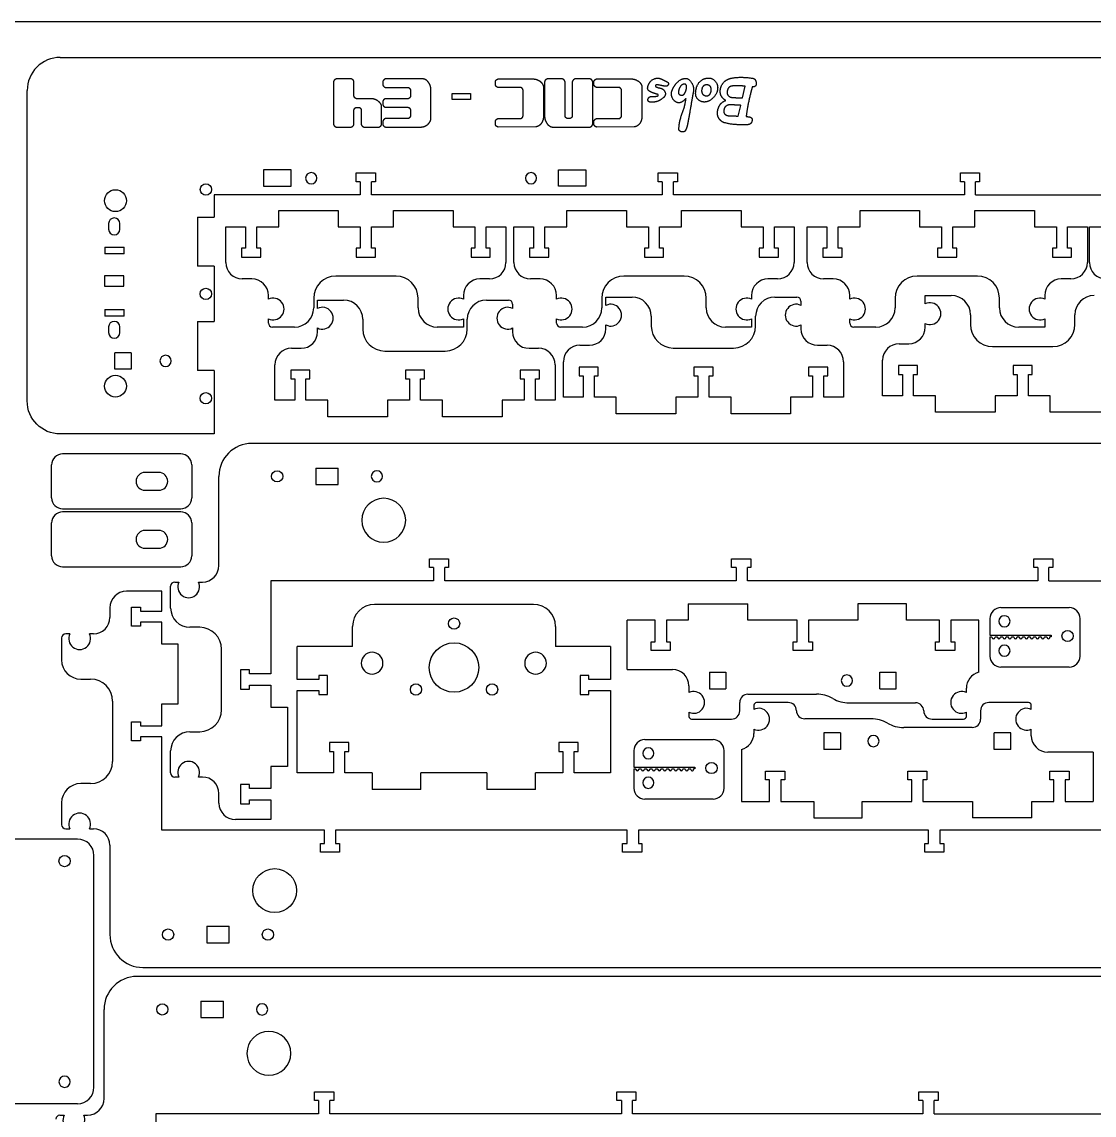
# Model space of a CAD drawing. Header units: millimetres. Extents: x -2 to 1014, y -223 to 1352.
# Drawn here: x 207.6 to 597.9, y 953.5 to 1351.6 of the extents above; entities that cross this region are included whole.
import ezdxf

# ---------------------------------------------------------------- set-up
doc = ezdxf.new("R2010")
doc.units = ezdxf.units.MM
doc.layers.get('0').update_dxf_attribs({"lineweight": 0})

msp = doc.modelspace()

# ---------------------------------------------------------------- linework, layer by layer
at = {"color": 7, "lineweight": -3}
for p, q in [((1013.76, 1351.61), (-2.24, 1351.61)), ((221.51, 1338.64), (994.01, 1338.64)), ((321.06, 1329.83), (321.06, 1314.28)), ((327.47, 1330.81), (322.04, 1330.81)), ((328.49, 1324.52), (328.49, 1329.77)), ((338.99, 1329.83), (338.99, 1328.73)), ((353.6, 1330.81), (339.97, 1330.81)), ((379.97, 1328.73), (379.97, 1329.83)), ((380.95, 1330.81), (393.83, 1330.81)), ((397.9, 1329.83), (397.9, 1316.95)), ((404.31, 1330.81), (398.87, 1330.81)), ((405.32, 1317.29), (405.32, 1329.77)), ((407.97, 1329.83), (407.97, 1317.29)), ((414.42, 1330.81), (408.99, 1330.81)), ((415.4, 1314.34), (415.4, 1329.77)), ((415.82, 1328.73), (415.82, 1329.83)), ((416.8, 1330.81), (429.68, 1330.81)), ((209.51, 1213.56), (209.51, 1326.64)), ((340.03, 1327.71), (348.17, 1327.71)), ((349.04, 1326.76), (349.04, 1324.52)), ((356.49, 1316.26), (356.49, 1327.04)), ((389.15, 1327.71), (381.01, 1327.71)), ((390.02, 1317.29), (390.02, 1326.82)), ((397.47, 1327.86), (397.47, 1317.11)), ((425, 1327.71), (416.86, 1327.71)), ((425.88, 1317.29), (425.88, 1326.82)), ((433.32, 1327.86), (433.32, 1317.11)), ((469.91, 1323.94), (470.92, 1328.17)), ((473.56, 1327.9), (473.5, 1327.91)), ((334.92, 1323.62), (329.39, 1323.62)), ((338.99, 1322.61), (338.99, 1321.51)), ((348.17, 1323.62), (339.97, 1323.62)), ((364.25, 1323.39), (364.25, 1325.55)), ((364.25, 1325.55), (370.85, 1325.55)), ((370.85, 1323.39), (364.25, 1323.39)), ((370.85, 1325.55), (370.85, 1323.39)), ((328.49, 1314.34), (328.49, 1319.59)), ((329.39, 1320.47), (330.24, 1320.47)), ((331.14, 1319.59), (331.14, 1314.28)), ((338.56, 1314.34), (338.56, 1320.69)), ((340.03, 1320.49), (348.17, 1320.49)), ((349.04, 1319.53), (349.04, 1317.29)), ((468.34, 1317.31), (469.27, 1321.21)), ((338.99, 1315.38), (338.99, 1314.28)), ((348.17, 1316.4), (339.97, 1316.4)), ((379.97, 1314.28), (379.97, 1315.38)), ((380.95, 1316.4), (389.15, 1316.4)), ((407.07, 1316.42), (406.22, 1316.42)), ((415.82, 1314.28), (415.82, 1315.38)), ((416.8, 1316.4), (425, 1316.4)), ((322.1, 1313.31), (327.41, 1313.31)), ((332.21, 1313.31), (337.52, 1313.31)), ((340.03, 1313.31), (352.73, 1313.31)), ((394.65, 1313.33), (381.01, 1313.31)), ((400.85, 1313.31), (414.36, 1313.31)), ((430.51, 1313.33), (416.86, 1313.31)), ((295.56, 1297.76), (295.56, 1291.76)), ((305.65, 1297.76), (295.56, 1297.76)), ((305.64, 1291.76), (305.64, 1297.76)), ((305.65, 1291.76), (305.65, 1297.76)), ((329.26, 1296.57), (336.26, 1296.57)), ((329.26, 1293.37), (329.26, 1296.57)), ((336.26, 1296.57), (336.26, 1293.37)), ((402.93, 1297.76), (412.93, 1297.76)), ((402.93, 1291.76), (402.93, 1297.76)), ((412.93, 1297.76), (412.93, 1291.76)), ((439.26, 1293.37), (439.26, 1296.57)), ((439.26, 1296.57), (446.26, 1296.57)), ((446.26, 1296.57), (446.26, 1293.37)), ((549.26, 1293.37), (549.26, 1296.57)), ((549.26, 1296.57), (556.26, 1296.57)), ((556.26, 1296.57), (556.26, 1293.37)), ((295.56, 1291.76), (305.65, 1291.76)), ((330.71, 1293.37), (329.26, 1293.37)), ((330.71, 1293.37), (330.71, 1288.56)), ((336.26, 1293.37), (334.81, 1293.37)), ((334.81, 1288.56), (334.81, 1293.37)), ((412.93, 1291.76), (402.93, 1291.76)), ((440.71, 1293.37), (439.26, 1293.37)), ((440.71, 1293.37), (440.71, 1288.56)), ((446.26, 1293.37), (444.81, 1293.37)), ((444.81, 1288.56), (444.81, 1293.37)), ((550.71, 1293.37), (549.26, 1293.37)), ((550.71, 1293.37), (550.71, 1288.56)), ((556.26, 1293.37), (554.81, 1293.37)), ((554.81, 1288.64), (554.81, 1293.37)), ((277.56, 1288.56), (277.56, 1280.51)), ((330.71, 1288.56), (277.56, 1288.56)), ((440.71, 1288.56), (334.81, 1288.56)), ((550.71, 1288.56), (444.81, 1288.56)), ((554.81, 1288.64), (660.71, 1288.64)), ((301.1, 1282.94), (322.77, 1282.94)), ((301.1, 1276.94), (301.1, 1282.94)), ((322.77, 1282.94), (322.77, 1276.94)), ((342.87, 1282.94), (364.54, 1282.94)), ((342.87, 1276.94), (342.87, 1282.94)), ((364.54, 1282.94), (364.54, 1276.94)), ((405.99, 1282.94), (427.66, 1282.94)), ((405.99, 1276.94), (405.99, 1282.94)), ((427.66, 1282.94), (427.66, 1276.94)), ((447.76, 1282.94), (469.43, 1282.94)), ((447.76, 1276.94), (447.76, 1282.94)), ((469.43, 1282.94), (469.43, 1276.94)), ((512.75, 1282.94), (534.42, 1282.94)), ((512.75, 1276.94), (512.75, 1282.94)), ((534.42, 1282.94), (534.42, 1276.94)), ((554.52, 1282.94), (576.19, 1282.94)), ((554.52, 1276.94), (554.52, 1282.94)), ((576.19, 1282.94), (576.19, 1276.94)), ((239.15, 1278.15), (239.15, 1276.1)), ((243.25, 1276.1), (243.25, 1278.15)), ((271.55, 1280.51), (271.55, 1262.61)), ((271.55, 1280.51), (277.56, 1280.51)), ((281.82, 1276.94), (289, 1276.94)), ((281.82, 1264.01), (281.82, 1276.94)), ((289, 1276.94), (289, 1269.14)), ((293.1, 1276.94), (301.1, 1276.94)), ((293.1, 1269.14), (293.1, 1276.94)), ((322.77, 1276.94), (330.77, 1276.94)), ((330.77, 1276.94), (330.77, 1269.14)), ((334.87, 1276.94), (342.87, 1276.94)), ((334.87, 1269.14), (334.87, 1276.94)), ((364.54, 1276.94), (372.54, 1276.94)), ((372.54, 1276.94), (372.54, 1269.14)), ((376.64, 1276.94), (383.82, 1276.94)), ((376.64, 1269.14), (376.64, 1276.94)), ((383.82, 1276.94), (383.82, 1264.01)), ((386.71, 1276.94), (393.89, 1276.94)), ((386.71, 1264.01), (386.71, 1276.94)), ((393.89, 1276.94), (393.89, 1269.14)), ((397.99, 1276.94), (405.99, 1276.94)), ((397.99, 1269.14), (397.99, 1276.94)), ((427.66, 1276.94), (435.66, 1276.94)), ((435.66, 1276.94), (435.66, 1269.14)), ((439.76, 1276.94), (447.76, 1276.94)), ((439.76, 1269.14), (439.76, 1276.94)), ((469.43, 1276.94), (477.43, 1276.94)), ((477.43, 1276.94), (477.43, 1269.14)), ((481.53, 1276.94), (488.71, 1276.94)), ((481.53, 1269.14), (481.53, 1276.94)), ((488.71, 1276.94), (488.71, 1264.01)), ((493.47, 1276.94), (500.65, 1276.94)), ((493.47, 1264.01), (493.47, 1276.94)), ((500.65, 1276.94), (500.65, 1269.14)), ((504.75, 1276.94), (512.75, 1276.94)), ((504.75, 1269.14), (504.75, 1276.94)), ((534.42, 1276.94), (542.42, 1276.94)), ((542.42, 1276.94), (542.42, 1269.14)), ((546.52, 1276.94), (554.52, 1276.94)), ((546.52, 1269.14), (546.52, 1276.94)), ((576.19, 1276.94), (584.19, 1276.94)), ((584.19, 1276.94), (584.19, 1269.14)), ((588.29, 1276.94), (595.47, 1276.94)), ((588.29, 1269.14), (588.29, 1276.94)), ((595.47, 1276.94), (595.47, 1264.01)), ((596.24, 1276.94), (603.42, 1276.94)), ((596.24, 1264.01), (596.24, 1276.94)), ((237.78, 1269.61), (244.78, 1269.61)), ((237.78, 1269.61), (237.78, 1267.11)), ((244.78, 1267.11), (237.78, 1267.11)), ((244.78, 1267.11), (244.78, 1269.61)), ((287.55, 1269.14), (287.55, 1265.94)), ((289, 1269.14), (287.55, 1269.14)), ((294.55, 1269.14), (293.1, 1269.14)), ((294.55, 1265.94), (294.55, 1269.14)), ((329.32, 1269.14), (329.32, 1265.94)), ((330.77, 1269.14), (329.32, 1269.14)), ((336.32, 1269.14), (334.87, 1269.14)), ((336.32, 1265.94), (336.32, 1269.14)), ((371.09, 1269.14), (371.09, 1265.94)), ((372.54, 1269.14), (371.09, 1269.14)), ((378.09, 1269.14), (376.64, 1269.14)), ((378.09, 1265.94), (378.09, 1269.14)), ((392.44, 1269.14), (392.44, 1265.94)), ((393.89, 1269.14), (392.44, 1269.14)), ((399.44, 1269.14), (397.99, 1269.14)), ((399.44, 1265.94), (399.44, 1269.14)), ((434.21, 1269.14), (434.21, 1265.94)), ((435.66, 1269.14), (434.21, 1269.14)), ((441.21, 1269.14), (439.76, 1269.14)), ((441.21, 1265.94), (441.21, 1269.14)), ((475.98, 1269.14), (475.98, 1265.94)), ((477.43, 1269.14), (475.98, 1269.14)), ((482.98, 1269.14), (481.53, 1269.14)), ((482.98, 1265.94), (482.98, 1269.14)), ((499.2, 1269.14), (499.2, 1265.94)), ((500.65, 1269.14), (499.2, 1269.14)), ((506.2, 1269.14), (504.75, 1269.14)), ((506.2, 1265.94), (506.2, 1269.14)), ((540.97, 1269.14), (540.97, 1265.94)), ((542.42, 1269.14), (540.97, 1269.14)), ((547.97, 1269.14), (546.52, 1269.14)), ((547.97, 1265.94), (547.97, 1269.14)), ((582.74, 1269.14), (582.74, 1265.94)), ((584.19, 1269.14), (582.74, 1269.14)), ((589.74, 1269.14), (588.29, 1269.14)), ((589.74, 1265.94), (589.74, 1269.14)), ((277.55, 1262.61), (271.55, 1262.61)), ((277.55, 1262.61), (277.55, 1242.51)), ((287.55, 1265.94), (294.55, 1265.94)), ((329.32, 1265.94), (336.32, 1265.94)), ((371.09, 1265.94), (378.09, 1265.94)), ((392.44, 1265.94), (399.44, 1265.94)), ((434.21, 1265.94), (441.21, 1265.94)), ((475.98, 1265.94), (482.98, 1265.94)), ((499.2, 1265.94), (506.2, 1265.94)), ((540.97, 1265.94), (547.97, 1265.94)), ((582.74, 1265.94), (589.74, 1265.94)), ((237.67, 1259.12), (237.67, 1255.42)), ((244.67, 1259.12), (237.67, 1259.12)), ((244.67, 1255.42), (244.67, 1259.12)), ((343.82, 1259.01), (321.82, 1259.01)), ((448.71, 1259.01), (426.71, 1259.01)), ((555.47, 1259.01), (533.47, 1259.01)), ((237.67, 1255.42), (244.67, 1255.42)), ((291.32, 1258.01), (287.82, 1258.01)), ((377.82, 1258.01), (374.32, 1258.01)), ((396.21, 1258.01), (392.71, 1258.01)), ((482.71, 1258.01), (479.21, 1258.01)), ((502.97, 1258.01), (499.47, 1258.01)), ((589.47, 1258.01), (585.97, 1258.01)), ((297.32, 1250.62), (297.32, 1252.01)), ((313.82, 1251.01), (313.82, 1247.44)), ((315.21, 1250.3), (324.71, 1250.3)), ((315.21, 1247.27), (315.21, 1250.3)), ((351.82, 1247.44), (351.82, 1251.01)), ((368.32, 1252.01), (368.32, 1250.62)), ((376.71, 1250.3), (384.71, 1250.3)), ((402.21, 1250.62), (402.21, 1252.01)), ((418.71, 1251.01), (418.71, 1247.44)), ((420.21, 1251.4), (429.71, 1251.4)), ((420.21, 1248.37), (420.21, 1251.4)), ((456.71, 1247.44), (456.71, 1251.01)), ((473.21, 1252.01), (473.21, 1250.62)), ((481.71, 1251.4), (489.71, 1251.4)), ((508.97, 1250.62), (508.97, 1252.01)), ((525.47, 1251.01), (525.47, 1247.44)), ((536.44, 1251.95), (545.94, 1251.95)), ((536.44, 1248.92), (536.44, 1251.95)), ((563.47, 1247.44), (563.47, 1251.01)), ((579.97, 1252.01), (579.97, 1250.62)), ((237.78, 1246.91), (244.78, 1246.91)), ((237.78, 1246.91), (237.78, 1244.41)), ((244.78, 1244.41), (244.78, 1246.91)), ((386.21, 1248.8), (386.21, 1247.27)), ((491.21, 1249.9), (491.21, 1248.37)), ((244.78, 1244.41), (237.78, 1244.41)), ((271.55, 1242.51), (271.55, 1224.61)), ((271.55, 1242.51), (277.55, 1242.51)), ((297.32, 1241.94), (297.32, 1243.47)), ((331.71, 1243.3), (331.71, 1239.73)), ((368.32, 1243.47), (368.32, 1240.44)), ((369.71, 1239.73), (369.71, 1243.3)), ((402.21, 1241.94), (402.21, 1243.47)), ((436.71, 1244.4), (436.71, 1240.83)), ((473.21, 1243.47), (473.21, 1240.44)), ((474.71, 1240.83), (474.71, 1244.4)), ((508.97, 1241.94), (508.97, 1243.47)), ((552.94, 1244.95), (552.94, 1241.38)), ((579.97, 1243.47), (579.97, 1240.44)), ((590.94, 1241.38), (590.94, 1244.95)), ((239.15, 1240.5), (239.15, 1238.45)), ((243.25, 1238.45), (243.25, 1240.5)), ((306.82, 1240.44), (298.82, 1240.44)), ((315.21, 1238.73), (315.21, 1240.13)), ((368.32, 1240.44), (358.82, 1240.44)), ((386.21, 1240.13), (386.21, 1238.73)), ((411.71, 1240.44), (403.71, 1240.44)), ((420.21, 1239.83), (420.21, 1241.23)), ((473.21, 1240.44), (463.71, 1240.44)), ((491.21, 1241.23), (491.21, 1239.83)), ((518.47, 1240.44), (510.47, 1240.44)), ((536.44, 1240.38), (536.44, 1241.78)), ((579.97, 1240.44), (570.47, 1240.44)), ((526.94, 1234.38), (530.44, 1234.38)), ((241.37, 1225.08), (241.37, 1231.08)), ((247.37, 1231.08), (241.37, 1231.08)), ((247.37, 1231.08), (247.37, 1225.08)), ((305.71, 1232.73), (309.21, 1232.73)), ((339.71, 1231.73), (361.71, 1231.73)), ((392.21, 1232.73), (395.71, 1232.73)), ((410.71, 1233.83), (414.21, 1233.83)), ((444.71, 1232.83), (466.71, 1232.83)), ((497.21, 1233.83), (500.71, 1233.83)), ((560.94, 1233.38), (582.94, 1233.38)), ((299.71, 1213.8), (299.71, 1226.73)), ((401.71, 1226.73), (401.71, 1213.8)), ((404.71, 1214.9), (404.71, 1227.83)), ((506.71, 1227.83), (506.71, 1214.9)), ((520.94, 1215.45), (520.94, 1228.38)), ((526.67, 1226.45), (526.67, 1223.25)), ((533.67, 1226.45), (526.67, 1226.45)), ((533.67, 1223.25), (533.67, 1226.45)), ((568.44, 1226.45), (568.44, 1223.25)), ((575.44, 1226.45), (568.44, 1226.45)), ((575.44, 1223.25), (575.44, 1226.45)), ((247.37, 1225.08), (241.37, 1225.08)), ((277.55, 1224.61), (271.55, 1224.61)), ((277.55, 1224.61), (277.55, 1201.56)), ((305.44, 1224.8), (305.44, 1221.6)), ((312.44, 1224.8), (305.44, 1224.8)), ((312.44, 1221.6), (312.44, 1224.8)), ((347.21, 1224.8), (347.21, 1221.6)), ((354.21, 1224.8), (347.21, 1224.8)), ((354.21, 1221.6), (354.21, 1224.8)), ((388.98, 1224.8), (388.98, 1221.6)), ((395.98, 1224.8), (388.98, 1224.8)), ((395.98, 1221.6), (395.98, 1224.8)), ((410.44, 1225.9), (410.44, 1222.7)), ((417.44, 1225.9), (410.44, 1225.9)), ((410.44, 1222.7), (411.89, 1222.7)), ((411.89, 1222.7), (411.89, 1214.9)), ((415.99, 1222.7), (417.44, 1222.7)), ((415.99, 1214.9), (415.99, 1222.7)), ((417.44, 1222.7), (417.44, 1225.9)), ((452.21, 1225.9), (452.21, 1222.7)), ((459.21, 1225.9), (452.21, 1225.9)), ((452.21, 1222.7), (453.66, 1222.7)), ((453.66, 1222.7), (453.66, 1214.9)), ((457.76, 1222.7), (459.21, 1222.7)), ((457.76, 1214.9), (457.76, 1222.7)), ((459.21, 1222.7), (459.21, 1225.9)), ((493.98, 1225.9), (493.98, 1222.7)), ((500.98, 1225.9), (493.98, 1225.9)), ((493.98, 1222.7), (495.43, 1222.7)), ((495.43, 1222.7), (495.43, 1214.9)), ((499.53, 1222.7), (500.98, 1222.7)), ((499.53, 1214.9), (499.53, 1222.7)), ((500.98, 1222.7), (500.98, 1225.9)), ((526.67, 1223.25), (528.12, 1223.25)), ((528.12, 1223.25), (528.12, 1215.45)), ((532.22, 1223.25), (533.67, 1223.25)), ((532.22, 1215.45), (532.22, 1223.25)), ((568.44, 1223.25), (569.89, 1223.25)), ((569.89, 1223.25), (569.89, 1215.45)), ((573.99, 1223.25), (575.44, 1223.25)), ((573.99, 1215.45), (573.99, 1223.25)), ((305.44, 1221.6), (306.89, 1221.6)), ((306.89, 1221.6), (306.89, 1213.8)), ((310.99, 1221.6), (312.44, 1221.6)), ((310.99, 1213.8), (310.99, 1221.6)), ((347.21, 1221.6), (348.66, 1221.6)), ((348.66, 1221.6), (348.66, 1213.8)), ((352.76, 1221.6), (354.21, 1221.6)), ((352.76, 1213.8), (352.76, 1221.6)), ((388.98, 1221.6), (390.43, 1221.6)), ((390.43, 1221.6), (390.43, 1213.8)), ((394.53, 1221.6), (395.98, 1221.6)), ((394.53, 1213.8), (394.53, 1221.6)), ((411.89, 1214.9), (404.71, 1214.9)), ((423.99, 1214.9), (415.99, 1214.9)), ((423.99, 1208.9), (423.99, 1214.9)), ((445.66, 1214.9), (445.66, 1208.9)), ((453.66, 1214.9), (445.66, 1214.9)), ((465.76, 1214.9), (457.76, 1214.9)), ((465.76, 1208.9), (465.76, 1214.9)), ((487.43, 1214.9), (487.43, 1208.9)), ((495.43, 1214.9), (487.43, 1214.9)), ((506.71, 1214.9), (499.53, 1214.9)), ((528.12, 1215.45), (520.94, 1215.45)), ((540.22, 1215.45), (532.22, 1215.45)), ((540.22, 1209.45), (540.22, 1215.45)), ((561.89, 1215.45), (561.89, 1209.45)), ((569.89, 1215.45), (561.89, 1215.45)), ((581.99, 1215.45), (573.99, 1215.45)), ((581.99, 1209.45), (581.99, 1215.45)), ((306.89, 1213.8), (299.71, 1213.8)), ((318.99, 1213.8), (310.99, 1213.8)), ((318.99, 1207.8), (318.99, 1213.8)), ((340.66, 1213.8), (340.66, 1207.8)), ((348.66, 1213.8), (340.66, 1213.8)), ((360.76, 1213.8), (352.76, 1213.8)), ((360.76, 1207.8), (360.76, 1213.8)), ((382.43, 1213.8), (382.43, 1207.8)), ((390.43, 1213.8), (382.43, 1213.8)), ((401.71, 1213.8), (394.53, 1213.8)), ((340.66, 1207.8), (318.99, 1207.8)), ((382.43, 1207.8), (360.76, 1207.8)), ((445.66, 1208.9), (423.99, 1208.9)), ((487.43, 1208.9), (465.76, 1208.9)), ((561.89, 1209.45), (540.22, 1209.45)), ((603.66, 1209.45), (581.99, 1209.45)), ((277.55, 1201.56), (221.51, 1201.56)), ((977.58, 1198.11), (291.31, 1198.11)), ((265.41, 1194.27), (222.41, 1194.27)), ((218.41, 1178.27), (218.41, 1190.27)), ((257.41, 1187.52), (252.41, 1187.52)), ((269.41, 1190.27), (269.41, 1178.27)), ((314.57, 1189.11), (314.57, 1183.11)), ((314.57, 1189.11), (322.78, 1189.11)), ((322.78, 1183.11), (322.78, 1189.11)), ((279.31, 1153.61), (279.31, 1186.11)), ((314.57, 1183.11), (322.78, 1183.11)), ((252.41, 1181.02), (257.41, 1181.02)), ((222.41, 1174.27), (265.41, 1174.27)), ((265.41, 1173.15), (222.41, 1173.15)), ((218.41, 1157.15), (218.41, 1169.15)), ((269.41, 1169.15), (269.41, 1157.15)), ((257.41, 1166.4), (252.41, 1166.4)), ((252.41, 1159.9), (257.41, 1159.9)), ((355.95, 1152.91), (355.95, 1156.11)), ((355.95, 1156.11), (362.95, 1156.11)), ((362.95, 1156.11), (362.95, 1152.91)), ((465.95, 1152.91), (465.95, 1156.11)), ((465.95, 1156.11), (472.95, 1156.11)), ((472.95, 1156.11), (472.95, 1152.91)), ((575.95, 1152.91), (575.95, 1156.11)), ((575.95, 1156.11), (582.95, 1156.11)), ((582.95, 1156.11), (582.95, 1152.91)), ((222.41, 1153.15), (265.41, 1153.15)), ((357.4, 1152.91), (355.95, 1152.91)), ((357.4, 1152.91), (357.4, 1148.11)), ((362.95, 1152.91), (361.5, 1152.91)), ((361.5, 1148.11), (361.5, 1152.91)), ((467.65, 1152.91), (465.95, 1152.91)), ((467.65, 1152.91), (467.65, 1148.11)), ((472.95, 1152.91), (471.75, 1152.91)), ((471.75, 1148.11), (471.75, 1152.91)), ((577.4, 1152.91), (575.95, 1152.91)), ((577.4, 1152.91), (577.4, 1148.11)), ((582.95, 1152.91), (581.5, 1152.91)), ((581.5, 1148.11), (581.5, 1152.91)), ((263.24, 1147.61), (264.74, 1147.61)), ((271.89, 1147.61), (273.31, 1147.61)), ((357.4, 1148.11), (298.21, 1148.11)), ((298.21, 1148.11), (298.21, 1114.16)), ((467.65, 1148.11), (361.5, 1148.11)), ((577.4, 1148.11), (471.75, 1148.11)), ((581.5, 1148.11), (687.4, 1148.11)), ((258.52, 1144.25), (245.61, 1144.25)), ((258.52, 1137.07), (258.52, 1144.25)), ((261.74, 1138.14), (261.74, 1146.11)), ((393.84, 1139.48), (335.97, 1139.48)), ((450.2, 1139.7), (471.87, 1139.7)), ((450.2, 1139.7), (450.2, 1133.7)), ((471.87, 1133.7), (471.87, 1139.7)), ((529.64, 1139.7), (511.97, 1139.7)), ((511.97, 1139.7), (511.97, 1133.7)), ((529.64, 1133.7), (529.64, 1139.7)), ((239.61, 1138.25), (239.61, 1134.75)), ((247.52, 1131.52), (247.52, 1138.52)), ((247.52, 1138.52), (250.72, 1138.52)), ((250.72, 1138.52), (250.72, 1137.07)), ((250.72, 1137.07), (258.52, 1137.07)), ((564.03, 1138.32), (588.85, 1138.32)), ((250.72, 1131.52), (247.52, 1131.52)), ((258.52, 1132.97), (250.72, 1132.97)), ((250.72, 1132.97), (250.72, 1131.52)), ((258.52, 1124.97), (258.52, 1132.97)), ((272.31, 1131.14), (268.74, 1131.14)), ((327.97, 1124.1), (327.97, 1131.48)), ((401.84, 1131.48), (401.84, 1124.1)), ((438.1, 1133.7), (427.92, 1133.7)), ((427.92, 1115.77), (427.92, 1133.7)), ((438.1, 1125.9), (438.1, 1133.7)), ((450.2, 1133.7), (442.2, 1133.7)), ((442.2, 1133.7), (442.2, 1125.9)), ((489.87, 1133.7), (471.87, 1133.7)), ((489.87, 1125.9), (489.87, 1133.7)), ((511.97, 1133.7), (493.97, 1133.7)), ((493.97, 1133.7), (493.97, 1125.9)), ((541.64, 1133.7), (529.64, 1133.7)), ((541.64, 1125.9), (541.64, 1133.7)), ((555.92, 1133.7), (545.74, 1133.7)), ((545.74, 1133.7), (545.74, 1125.9)), ((555.92, 1114.77), (555.92, 1133.7)), ((560.03, 1134.32), (560.03, 1128.32)), ((592.85, 1120.62), (592.85, 1134.32)), ((222.04, 1127.25), (222.04, 1119.25)), ((225.04, 1128.75), (223.54, 1128.75)), ((233.61, 1128.75), (232.19, 1128.75)), ((560.03, 1128.32), (582.26, 1128.32)), ((560.03, 1127.62), (560.03, 1120.62)), ((560.03, 1127.62), (560.59, 1127.62)), ((561.99, 1127.62), (562.59, 1127.62)), ((563.99, 1127.62), (564.59, 1127.62)), ((565.99, 1127.62), (566.59, 1127.62)), ((567.99, 1127.62), (568.59, 1127.62)), ((569.99, 1127.62), (570.59, 1127.62)), ((571.99, 1127.62), (572.59, 1127.62)), ((573.99, 1127.62), (574.59, 1127.62)), ((575.99, 1127.62), (576.59, 1127.62)), ((577.99, 1127.62), (578.59, 1127.62)), ((579.99, 1127.62), (580.59, 1127.62)), ((582.26, 1127.62), (581.76, 1127.62)), ((582.26, 1128.32), (582.26, 1127.62)), ((264.52, 1124.97), (258.52, 1124.97)), ((264.52, 1103.3), (264.52, 1124.97)), ((280.31, 1101.11), (280.31, 1123.14)), ((327.97, 1124.1), (307.84, 1124.1)), ((307.84, 1112.18), (307.84, 1124.1)), ((421.84, 1124.1), (401.84, 1124.1)), ((421.84, 1124.1), (421.84, 1112.18)), ((436.65, 1122.7), (436.65, 1125.9)), ((436.65, 1125.9), (438.1, 1125.9)), ((443.65, 1122.7), (436.65, 1122.7)), ((442.2, 1125.9), (443.65, 1125.9)), ((443.65, 1125.9), (443.65, 1122.7)), ((488.42, 1122.7), (488.42, 1125.9)), ((488.42, 1125.9), (489.87, 1125.9)), ((495.42, 1122.7), (488.42, 1122.7)), ((493.97, 1125.9), (495.42, 1125.9)), ((495.42, 1125.9), (495.42, 1122.7)), ((540.19, 1122.7), (540.19, 1125.9)), ((540.19, 1125.9), (541.64, 1125.9)), ((547.19, 1122.7), (540.19, 1122.7)), ((545.74, 1125.9), (547.19, 1125.9)), ((547.19, 1125.9), (547.19, 1122.7)), ((290.42, 1115.61), (287.22, 1115.61)), ((287.22, 1115.61), (287.22, 1108.61)), ((290.42, 1114.16), (290.42, 1115.61)), ((427.92, 1115.77), (444.42, 1115.77)), ((457.92, 1114.77), (463.92, 1114.77)), ((457.92, 1114.77), (457.92, 1108.77)), ((463.92, 1114.77), (463.92, 1108.77)), ((519.92, 1114.77), (525.92, 1114.77)), ((519.92, 1108.77), (519.92, 1114.77)), ((525.92, 1108.77), (525.92, 1114.77)), ((588.85, 1116.62), (564.03, 1116.62)), ((229.04, 1112.25), (232.61, 1112.25)), ((298.21, 1114.16), (290.42, 1114.16)), ((315.64, 1112.18), (307.84, 1112.18)), ((318.84, 1113.63), (315.64, 1113.63)), ((315.64, 1113.63), (315.64, 1112.18)), ((318.84, 1106.63), (318.84, 1113.63)), ((410.84, 1113.63), (410.84, 1106.63)), ((414.04, 1113.63), (410.84, 1113.63)), ((414.04, 1112.18), (414.04, 1113.63)), ((421.84, 1112.18), (414.04, 1112.18)), ((287.22, 1108.61), (290.42, 1108.61)), ((290.42, 1108.61), (290.42, 1110.06)), ((290.42, 1110.06), (298.22, 1110.06)), ((298.22, 1110.06), (298.22, 1102.06)), ((307.84, 1078.13), (307.84, 1108.08)), ((307.84, 1108.08), (315.64, 1108.08)), ((315.64, 1108.08), (315.64, 1106.63)), ((414.04, 1106.63), (414.04, 1108.08)), ((414.04, 1108.08), (421.84, 1108.08)), ((421.84, 1108.08), (421.84, 1078.13)), ((450.42, 1109.77), (450.42, 1107.34)), ((457.92, 1108.77), (463.92, 1108.77)), ((471.92, 1106.77), (496.88, 1106.77)), ((519.92, 1108.77), (525.92, 1108.77)), ((551.42, 1107.34), (551.42, 1108.96)), ((240.61, 1104.25), (240.61, 1082.22)), ((258.52, 1095.3), (258.52, 1103.3)), ((258.52, 1103.3), (264.52, 1103.3)), ((315.64, 1106.63), (318.84, 1106.63)), ((410.84, 1106.63), (414.04, 1106.63)), ((468.92, 1100.7), (468.92, 1103.77)), ((486.58, 1103.74), (475.08, 1103.74)), ((508.74, 1103.63), (532.92, 1103.63)), ((574.08, 1103.74), (559.58, 1103.74)), ((298.22, 1102.06), (304.22, 1102.06)), ((304.22, 1102.06), (304.22, 1080.39)), ((450.42, 1100.2), (450.42, 1098.7)), ((474.08, 1102.74), (474.08, 1101.24)), ((551.42, 1098.7), (551.42, 1100.2)), ((556.58, 1100.74), (556.58, 1097.67)), ((575.08, 1101.24), (575.08, 1102.74)), ((247.52, 1089.75), (247.52, 1096.75)), ((247.52, 1096.75), (250.72, 1096.75)), ((250.72, 1096.75), (250.72, 1095.3)), ((250.72, 1095.3), (258.52, 1095.3)), ((451.42, 1097.7), (465.92, 1097.7)), ((516.77, 1097.81), (492.58, 1097.81)), ((538.92, 1097.7), (550.42, 1097.7)), ((258.51, 1091.2), (250.72, 1091.2)), ((250.72, 1091.2), (250.72, 1089.75)), ((258.51, 1057.25), (258.51, 1091.2)), ((268.74, 1093.11), (272.31, 1093.11)), ((474.08, 1094.1), (474.08, 1092.48)), ((499.58, 1092.67), (499.58, 1086.67)), ((505.58, 1092.67), (499.58, 1092.67)), ((505.58, 1092.67), (505.58, 1086.67)), ((553.58, 1094.67), (528.63, 1094.67)), ((561.58, 1086.67), (561.58, 1092.67)), ((567.58, 1092.67), (561.58, 1092.67)), ((567.58, 1086.67), (567.58, 1092.67)), ((575.08, 1091.67), (575.08, 1094.1)), ((250.72, 1089.75), (247.52, 1089.75)), ((319.57, 1089.13), (319.57, 1085.93)), ((326.57, 1089.13), (319.57, 1089.13)), ((326.57, 1085.93), (326.57, 1089.13)), ((403.11, 1089.13), (403.11, 1085.93)), ((410.11, 1089.13), (403.11, 1089.13)), ((410.11, 1085.93), (410.11, 1089.13)), ((434.38, 1090.24), (459.2, 1090.24)), ((261.74, 1078.11), (261.74, 1086.11)), ((319.57, 1085.93), (321.02, 1085.93)), ((321.02, 1085.93), (321.02, 1078.13)), ((325.12, 1085.93), (326.57, 1085.93)), ((325.12, 1078.13), (325.12, 1085.93)), ((403.11, 1085.93), (404.56, 1085.93)), ((404.56, 1085.93), (404.56, 1078.13)), ((408.66, 1085.93), (410.11, 1085.93)), ((408.66, 1078.13), (408.66, 1085.93)), ((430.38, 1086.24), (430.38, 1080.24)), ((463.2, 1072.54), (463.2, 1086.24)), ((469.58, 1086.67), (469.58, 1067.74)), ((505.58, 1086.67), (499.58, 1086.67)), ((567.58, 1086.67), (561.58, 1086.67)), ((597.58, 1085.67), (581.08, 1085.67)), ((597.58, 1085.67), (597.58, 1067.74)), ((304.22, 1080.39), (298.22, 1080.39)), ((298.22, 1080.39), (298.22, 1072.39)), ((430.38, 1080.24), (452.61, 1080.24)), ((430.38, 1079.54), (430.38, 1072.54)), ((430.38, 1079.54), (430.94, 1079.54)), ((432.34, 1079.54), (432.94, 1079.54)), ((434.34, 1079.54), (434.94, 1079.54)), ((436.34, 1079.54), (436.94, 1079.54)), ((438.34, 1079.54), (438.94, 1079.54)), ((440.34, 1079.54), (440.94, 1079.54)), ((442.34, 1079.54), (442.94, 1079.54)), ((444.34, 1079.54), (444.94, 1079.54)), ((446.34, 1079.54), (446.94, 1079.54)), ((448.34, 1079.54), (448.94, 1079.54)), ((450.34, 1079.54), (450.94, 1079.54)), ((452.61, 1079.54), (452.11, 1079.54)), ((452.61, 1080.24), (452.61, 1079.54)), ((264.74, 1076.61), (263.24, 1076.61)), ((273.31, 1076.61), (271.89, 1076.61)), ((321.02, 1078.13), (307.84, 1078.13)), ((335.12, 1078.13), (325.12, 1078.13)), ((335.12, 1078.13), (335.12, 1072.13)), ((352.79, 1072.13), (352.79, 1078.13)), ((376.89, 1078.13), (352.79, 1078.13)), ((376.89, 1078.13), (376.89, 1072.13)), ((394.56, 1072.13), (394.56, 1078.13)), ((404.56, 1078.13), (394.56, 1078.13)), ((421.84, 1078.13), (408.66, 1078.13)), ((478.31, 1075.54), (478.31, 1078.74)), ((478.31, 1078.74), (485.31, 1078.74)), ((479.76, 1075.54), (478.31, 1075.54)), ((479.76, 1067.74), (479.76, 1075.54)), ((485.31, 1075.54), (483.86, 1075.54)), ((483.86, 1075.54), (483.86, 1067.74)), ((485.31, 1078.74), (485.31, 1075.54)), ((530.08, 1075.54), (530.08, 1078.74)), ((530.08, 1078.74), (537.08, 1078.74)), ((531.53, 1075.54), (530.08, 1075.54)), ((531.53, 1067.74), (531.53, 1075.54)), ((537.08, 1075.54), (535.63, 1075.54)), ((535.63, 1075.54), (535.63, 1067.74)), ((537.08, 1078.74), (537.08, 1075.54)), ((581.85, 1075.54), (581.85, 1078.74)), ((581.85, 1078.74), (588.85, 1078.74)), ((583.3, 1075.54), (581.85, 1075.54)), ((583.3, 1067.74), (583.3, 1075.54)), ((588.85, 1075.54), (587.4, 1075.54)), ((587.4, 1075.54), (587.4, 1067.74)), ((588.85, 1078.74), (588.85, 1075.54)), ((232.61, 1074.22), (229.04, 1074.22)), ((290.42, 1073.84), (287.22, 1073.84)), ((287.22, 1073.84), (287.22, 1066.84)), ((290.42, 1072.39), (290.42, 1073.84)), ((298.22, 1072.39), (290.42, 1072.39)), ((352.79, 1072.13), (335.12, 1072.13)), ((394.56, 1072.13), (376.89, 1072.13)), ((222.04, 1067.22), (222.04, 1059.25)), ((279.31, 1067.11), (279.31, 1070.61)), ((290.42, 1066.84), (290.42, 1068.29)), ((290.42, 1068.29), (298.22, 1068.29)), ((298.22, 1068.29), (298.22, 1061.11)), ((459.2, 1068.54), (434.38, 1068.54)), ((469.58, 1067.74), (479.76, 1067.74)), ((483.86, 1067.74), (495.86, 1067.74)), ((495.86, 1067.74), (495.86, 1061.74)), ((513.53, 1061.74), (513.53, 1067.74)), ((513.53, 1067.74), (531.53, 1067.74)), ((535.63, 1067.74), (553.63, 1067.74)), ((553.63, 1067.74), (553.63, 1061.74)), ((575.3, 1061.74), (575.3, 1067.74)), ((575.3, 1067.74), (583.3, 1067.74)), ((587.4, 1067.74), (597.58, 1067.74)), ((287.22, 1066.84), (290.42, 1066.84)), ((298.22, 1061.11), (285.31, 1061.11)), ((495.86, 1061.74), (513.53, 1061.74)), ((575.3, 1061.74), (553.63, 1061.74)), ((223.54, 1057.75), (225.04, 1057.75)), ((232.19, 1057.75), (233.61, 1057.75)), ((317.7, 1057.25), (258.51, 1057.25)), ((317.7, 1052.45), (317.7, 1057.25)), ((427.95, 1057.25), (321.8, 1057.25)), ((321.8, 1057.25), (321.8, 1052.45)), ((427.95, 1052.45), (427.95, 1057.25)), ((537.7, 1057.25), (432.05, 1057.25)), ((432.05, 1057.25), (432.05, 1052.45)), ((537.7, 1052.45), (537.7, 1057.25)), ((647.7, 1057.25), (541.8, 1057.25)), ((541.8, 1057.25), (541.8, 1052.45)), ((227.83, 1054.01), (175.62, 1054.01)), ((239.61, 1051.75), (239.61, 1019.25)), ((316.25, 1049.25), (316.25, 1052.45)), ((316.25, 1052.45), (317.7, 1052.45)), ((321.8, 1052.45), (323.25, 1052.45)), ((323.25, 1052.45), (323.25, 1049.25)), ((426.25, 1052.45), (427.95, 1052.45)), ((426.25, 1049.25), (426.25, 1052.45)), ((432.05, 1052.45), (433.25, 1052.45)), ((433.25, 1052.45), (433.25, 1049.25)), ((536.25, 1052.45), (537.7, 1052.45)), ((536.25, 1049.25), (536.25, 1052.45)), ((541.8, 1052.45), (543.25, 1052.45)), ((543.25, 1052.45), (543.25, 1049.25)), ((233.83, 963.66), (233.83, 1048.01)), ((323.25, 1049.25), (316.25, 1049.25)), ((433.25, 1049.25), (426.25, 1049.25)), ((543.25, 1049.25), (536.25, 1049.25)), ((274.87, 1022.25), (274.87, 1016.25)), ((274.87, 1022.25), (283.08, 1022.25)), ((283.08, 1016.25), (283.08, 1022.25)), ((274.87, 1016.25), (283.08, 1016.25)), ((251.61, 1007.25), (937.88, 1007.25)), ((935.77, 1003.99), (249.5, 1003.99)), ((237.5, 959.49), (237.5, 991.99)), ((272.76, 994.99), (272.76, 988.99)), ((272.76, 994.99), (280.97, 994.99)), ((280.97, 988.99), (280.97, 994.99)), ((272.76, 988.99), (280.97, 988.99)), ((314.14, 958.79), (314.14, 961.99)), ((314.14, 961.99), (321.14, 961.99)), ((321.14, 961.99), (321.14, 958.79)), ((424.14, 958.79), (424.14, 961.99)), ((424.14, 961.99), (431.14, 961.99)), ((431.14, 961.99), (431.14, 958.79)), ((534.14, 958.79), (534.14, 961.99)), ((534.14, 961.99), (541.14, 961.99)), ((541.14, 961.99), (541.14, 958.79)), ((227.83, 957.66), (175.62, 957.66)), ((315.59, 958.79), (314.14, 958.79)), ((315.59, 958.79), (315.59, 953.99)), ((321.14, 958.79), (319.69, 958.79)), ((319.69, 953.99), (319.69, 958.79)), ((425.84, 958.79), (424.14, 958.79)), ((425.84, 958.79), (425.84, 953.99)), ((431.14, 958.79), (429.94, 958.79)), ((429.94, 953.99), (429.94, 958.79)), ((535.59, 958.79), (534.14, 958.79)), ((535.59, 958.79), (535.59, 953.99)), ((541.14, 958.79), (539.69, 958.79)), ((539.69, 953.99), (539.69, 958.79)), ((221.43, 953.49), (222.93, 953.49)), ((230.08, 953.49), (231.5, 953.49)), ((315.59, 953.99), (256.4, 953.99)), ((256.4, 953.99), (256.4, 920.04)), ((425.84, 953.99), (319.69, 953.99)), ((535.59, 953.99), (429.94, 953.99)), ((539.69, 953.99), (645.59, 953.99))]:
    msp.add_line(p, q, dxfattribs=at)
at = {"color": 7, "lineweight": -3, "extrusion": (2.17161e-21, 6.57815e-27, -1)}
for centre in [(-312.93, 1294.68), (-392.93, 1294.68)]:
    msp.add_circle(centre, 2.05, dxfattribs=at)
at = {"color": 7, "lineweight": -3}
for centre, radius in [((241.64, 1286.49), 3.97), ((274.56, 1290.56), 2.05), ((274.55, 1252.56), 2.05), ((241.64, 1218.95), 3.97), ((274.55, 1214.56), 2.05), ((300.52, 1186.11), 2.05), ((364.91, 1132.48), 2.05), ((588.29, 1127.97), 2.05), ((364.91, 1116.48), 9), ((351.05, 1108.48), 2.05), ((378.76, 1108.48), 2.05), ((458.64, 1079.89), 2.05), ((223.12, 1046.01), 2.05), ((299.61, 1035.25), 8), ((260.82, 1019.25), 2.05), ((297.13, 1019.25), 2.05), ((258.71, 991.99), 2.05)]:
    msp.add_circle(centre, radius, dxfattribs=at)
at = {"color": 7, "lineweight": -3, "extrusion": (-1.6011e-22, -4.84998e-28, -1)}
msp.add_circle((-259.91, 1228.14), 2.05, dxfattribs=at)
at = {"color": 7, "lineweight": -3, "extrusion": (0, 0, -1)}
for centre, radius in [((-336.83, 1186.11), 2.05), ((-339.31, 1170.11), 8), ((-335.07, 1118.06), 3.97), ((-394.61, 1118.06), 3.97), ((-295.02, 991.99), 2.05), ((-297.5, 975.99), 8)]:
    msp.add_circle(centre, radius, dxfattribs=at)
at = {"color": 7, "lineweight": -3, "extrusion": (-2.9976e-15, -4.91119e-15, -1)}
for centre in [(-565.29, 1133.32), (-565.29, 1122.62), (-435.64, 1085.24), (-435.64, 1074.54)]:
    msp.add_circle(centre, 2.05, dxfattribs=at)
at = {"color": 7, "lineweight": -3, "extrusion": (-5.27095e-15, -3.30968e-29, -1)}
msp.add_circle((-507.92, 1111.72), 2.05, dxfattribs=at)
at = {"color": 7, "lineweight": -3, "extrusion": (-1.88023e-15, -6.34238e-30, -1)}
msp.add_circle((-517.58, 1089.71), 2.05, dxfattribs=at)
at = {"color": 7, "lineweight": -3, "extrusion": (-6.50052e-15, -7.3345e-15, -1)}
msp.add_circle((-223.12, 965.66), 2.05, dxfattribs=at)
at = {"color": 7, "lineweight": -3}
for centre, radius, start, end in [((221.51, 1326.64), 12, 90, 180.0002), ((241.2, 1278.15), 2.05, 0, 180), ((241.2, 1276.1), 2.05, 180, 0), ((287.82, 1264.01), 6, 180, 270), ((377.82, 1264.01), 6, 270, 0), ((392.71, 1264.01), 6, 180, 270), ((482.71, 1264.01), 6, 270, 0), ((499.47, 1264.01), 6, 180, 270), ((589.47, 1264.01), 6, 270, 0), ((602.24, 1264.01), 6, 180, 270), ((321.82, 1251.01), 8, 90, 180), ((343.82, 1251.01), 8, 0, 90), ((426.71, 1251.01), 8, 90, 180), ((448.71, 1251.01), 8, 0, 90), ((533.47, 1251.01), 8, 90, 180), ((555.47, 1251.01), 8, 0, 90), ((291.32, 1252.01), 6, 0, 90), ((374.32, 1252.01), 6, 90, 180), ((396.21, 1252.01), 6, 0, 90), ((479.21, 1252.01), 6, 90, 180), ((502.97, 1252.01), 6, 0, 90), ((585.97, 1252.01), 6, 90, 180), ((299.05, 1247.04), 3.97, 244.1658, 115.8342), ((324.71, 1243.3), 7, 0, 90), ((366.59, 1247.04), 3.97, 64.1658, 295.8342), ((376.71, 1243.3), 7, 90, 180), ((384.71, 1248.8), 1.5, 0, 90), ((403.94, 1247.04), 3.97, 244.1658, 115.8342), ((429.71, 1244.4), 7, 0, 90), ((471.48, 1247.04), 3.97, 64.1658, 295.8342), ((481.71, 1244.4), 7, 90, 180), ((489.71, 1249.9), 1.5, 0, 90), ((510.7, 1247.04), 3.97, 244.1658, 115.8342), ((545.94, 1244.95), 7, 0, 90), ((578.24, 1247.04), 3.97, 64.1658, 295.8342), ((597.94, 1244.95), 7, 90, 180), ((306.82, 1247.44), 7, 270, 0), ((316.94, 1243.7), 3.97, 244.1658, 115.8342), ((358.82, 1247.44), 7, 180, 270), ((384.48, 1243.7), 3.97, 64.1658, 295.8342), ((411.71, 1247.44), 7, 270, 0), ((421.94, 1244.8), 3.97, 244.1658, 115.8342), ((463.71, 1247.44), 7, 180, 270), ((489.48, 1244.8), 3.97, 64.1658, 295.8342), ((518.47, 1247.44), 7, 270, 0), ((538.17, 1245.35), 3.97, 244.1658, 115.8342), ((570.47, 1247.44), 7, 180, 270), ((241.2, 1240.5), 2.05, 0, 180), ((241.2, 1238.45), 2.05, 180, 0), ((298.82, 1241.94), 1.5, 180, 270), ((309.21, 1238.73), 6, 270, 0), ((339.71, 1239.73), 8, 180, 270), ((361.71, 1239.73), 8, 270, 360), ((392.21, 1238.73), 6, 180, 270), ((403.71, 1241.94), 1.5, 180, 270), ((414.21, 1239.83), 6, 270, 0), ((444.71, 1240.83), 8, 180, 270), ((466.71, 1240.83), 8, 270, 360), ((497.21, 1239.83), 6, 180, 270), ((510.47, 1241.94), 1.5, 180, 270), ((530.44, 1240.38), 6, 270, 0), ((560.94, 1241.38), 8, 180, 270), ((582.94, 1241.38), 8, 270, 360), ((526.94, 1228.38), 6, 90, 180), ((305.71, 1226.73), 6, 90, 180), ((395.71, 1226.73), 6, 0, 90), ((410.71, 1227.83), 6, 90, 180), ((500.71, 1227.83), 6, 360, 90), ((291.31, 1186.11), 12, 90, 180), ((222.41, 1190.27), 4, 90, 180), ((265.41, 1190.27), 4, 0, 90), ((252.41, 1184.27), 3.25, 90, 270), ((257.41, 1184.27), 3.25, 270, 90), ((222.41, 1178.27), 4, 180, 270), ((265.41, 1178.27), 4, 270, 360), ((222.41, 1169.15), 4, 90, 180), ((265.41, 1169.15), 4, 0, 90), ((252.41, 1163.15), 3.25, 90, 270), ((257.41, 1163.15), 3.25, 270, 90), ((222.41, 1157.15), 4, 180, 270), ((265.41, 1157.15), 4, 270, 360), ((273.31, 1153.61), 6, 270, 0), ((263.24, 1146.11), 1.5, 90, 180), ((268.31, 1145.88), 3.97, 154.1658, 25.8342), ((245.61, 1138.25), 6, 90, 180), ((335.97, 1131.48), 8, 90, 180), ((393.84, 1131.48), 8, 0, 90), ((233.61, 1134.75), 6, 270, 360), ((268.74, 1138.14), 7, 180, 270), ((564.03, 1134.32), 4, 90, 180), ((588.85, 1134.32), 4, 0, 90), ((272.31, 1123.14), 8, 360, 90), ((223.54, 1127.25), 1.5, 90, 180), ((228.61, 1127.02), 3.97, 154.1658, 25.8342), ((560.59, 1127.42), 0.2, 4.096, 90), ((561.29, 1127.47), 0.5, 184.096, 355.904), ((561.99, 1127.42), 0.2, 90, 175.904), ((562.59, 1127.42), 0.2, 4.096, 90), ((563.29, 1127.47), 0.5, 184.096, 355.904), ((563.99, 1127.42), 0.2, 90, 175.904), ((564.59, 1127.42), 0.2, 4.096, 90), ((565.29, 1127.47), 0.5, 184.096, 355.904), ((565.99, 1127.42), 0.2, 90, 175.904), ((566.59, 1127.42), 0.2, 4.096, 90), ((567.29, 1127.47), 0.5, 184.096, 355.904), ((567.99, 1127.42), 0.2, 90, 175.904), ((568.59, 1127.42), 0.2, 4.096, 90), ((569.29, 1127.47), 0.5, 184.096, 355.904), ((569.99, 1127.42), 0.2, 90, 175.904), ((570.59, 1127.42), 0.2, 4.096, 90), ((571.29, 1127.47), 0.5, 184.096, 355.904), ((571.99, 1127.42), 0.2, 90, 175.904), ((572.59, 1127.42), 0.2, 4.096, 90), ((573.29, 1127.47), 0.5, 184.096, 355.904), ((573.99, 1127.42), 0.2, 90, 175.904), ((574.59, 1127.42), 0.2, 4.096, 90), ((575.29, 1127.47), 0.5, 184.096, 355.904), ((575.99, 1127.42), 0.2, 90, 175.904), ((576.59, 1127.42), 0.2, 4.096, 90), ((577.29, 1127.47), 0.5, 184.096, 355.904), ((577.99, 1127.42), 0.2, 90, 175.904), ((578.59, 1127.42), 0.2, 4.096, 90), ((579.29, 1127.47), 0.5, 184.096, 355.904), ((579.99, 1127.42), 0.2, 90, 175.904), ((580.59, 1127.42), 0.2, 4.096, 90), ((581.29, 1127.47), 0.5, 184.096, 17.4576), ((229.04, 1119.25), 7, 180, 270), ((564.03, 1120.62), 4, 180, 270), ((588.85, 1120.62), 4, 270, 360), ((444.42, 1109.77), 6, 0, 90), ((557.42, 1108.96), 6, 104.4775, 180), ((232.61, 1104.25), 8, 0, 90), ((452.15, 1103.77), 3.97, 244.1658, 115.8342), ((471.92, 1103.77), 3, 90, 180), ((496.88, 1094.77), 12, 60.378, 90), ((549.69, 1103.77), 3.97, 64.1571, 295.8429), ((475.08, 1102.74), 1, 90, 180), ((486.58, 1100.74), 3, 0.6366, 90), ((508.74, 1115.63), 12, 240.378, 270), ((532.92, 1100.63), 3, 0.6366, 90), ((559.58, 1100.74), 3, 90, 180), ((574.08, 1102.74), 1, 360, 90), ((272.31, 1101.11), 8, 270, 360), ((465.92, 1100.7), 3, 270, 0), ((475.81, 1097.67), 3.97, 244.1571, 115.8429), ((492.58, 1100.81), 3, 180.6366, 270), ((538.92, 1100.7), 3, 180.6366, 270), ((573.35, 1097.67), 3.97, 64.1658, 295.8342), ((451.42, 1098.7), 1, 180, 270), ((516.77, 1085.81), 12, 60.378, 90), ((528.63, 1106.67), 12, 240.378, 270), ((550.42, 1098.7), 1, 270, 0), ((553.58, 1097.67), 3, 270, 0), ((268.74, 1086.11), 7, 90, 180), ((468.08, 1092.48), 6, 284.4775, 0), ((581.08, 1091.67), 6, 180, 270), ((434.38, 1086.24), 4, 90, 180), ((459.2, 1086.24), 4, 0, 90), ((232.61, 1082.22), 8, 270, 360), ((268.31, 1078.34), 3.97, 334.1658, 205.8342), ((430.94, 1079.34), 0.2, 4.096, 90), ((431.64, 1079.39), 0.5, 184.096, 355.904), ((432.34, 1079.34), 0.2, 90, 175.904), ((432.94, 1079.34), 0.2, 4.096, 90), ((433.64, 1079.39), 0.5, 184.096, 355.904), ((434.34, 1079.34), 0.2, 90, 175.904), ((434.94, 1079.34), 0.2, 4.096, 90), ((435.64, 1079.39), 0.5, 184.096, 355.904), ((436.34, 1079.34), 0.2, 90, 175.904), ((436.94, 1079.34), 0.2, 4.096, 90), ((437.64, 1079.39), 0.5, 184.096, 355.904), ((438.34, 1079.34), 0.2, 90, 175.904), ((438.94, 1079.34), 0.2, 4.096, 90), ((439.64, 1079.39), 0.5, 184.096, 355.904), ((440.34, 1079.34), 0.2, 90, 175.904), ((440.94, 1079.34), 0.2, 4.096, 90), ((441.64, 1079.39), 0.5, 184.096, 355.904), ((442.34, 1079.34), 0.2, 90, 175.904), ((442.94, 1079.34), 0.2, 4.096, 90), ((443.64, 1079.39), 0.5, 184.096, 355.904), ((444.34, 1079.34), 0.2, 90, 175.904), ((444.94, 1079.34), 0.2, 4.096, 90), ((445.64, 1079.39), 0.5, 184.096, 355.904), ((446.34, 1079.34), 0.2, 90, 175.904), ((446.94, 1079.34), 0.2, 4.096, 90), ((447.64, 1079.39), 0.5, 184.096, 355.904), ((448.34, 1079.34), 0.2, 90, 175.904), ((448.94, 1079.34), 0.2, 4.096, 90), ((449.64, 1079.39), 0.5, 184.096, 355.904), ((450.34, 1079.34), 0.2, 90, 175.904), ((450.94, 1079.34), 0.2, 4.096, 90), ((451.64, 1079.39), 0.5, 184.096, 17.4576), ((263.24, 1078.11), 1.5, 180, 270), ((273.31, 1070.61), 6, 0, 90), ((229.04, 1067.22), 7, 90, 180), ((434.38, 1072.54), 4, 180, 270), ((459.2, 1072.54), 4, 270, 360), ((285.31, 1067.11), 6, 180, 270), ((228.61, 1059.48), 3.97, 334.1658, 205.8342), ((223.54, 1059.25), 1.5, 180, 270), ((233.61, 1051.75), 6, 360, 90), ((227.83, 1048.01), 6, 360, 90), ((251.61, 1019.25), 12, 180, 270), ((249.5, 991.99), 12, 90, 180), ((227.83, 963.66), 6, 270, 0), ((231.5, 959.49), 6, 270, 0), ((221.43, 951.99), 1.5, 90, 180), ((226.5, 951.76), 3.97, 154.1658, 25.8342)]:
    msp.add_arc(centre, radius, start, end, dxfattribs=at)
at = {"color": 7, "lineweight": -3, "extrusion": (0, 0, -1)}
msp.add_ellipse((221.51, 1213.56), major_axis=(8.49, -8.49), ratio=1, start_param=0.785398, end_param=2.356194, dxfattribs=at)
at = {"color": 7, "lineweight": -3}
for points in [[(322.04, 1330.81), (321.9, 1330.81), (321.55, 1330.6), (321.25, 1330.32), (321.06, 1329.97), (321.06, 1329.83)], [(328.49, 1329.77), (328.49, 1329.93), (328.29, 1330.3), (327.98, 1330.6), (327.64, 1330.81), (327.47, 1330.81)], [(339.97, 1330.81), (339.82, 1330.81), (339.48, 1330.62), (339.19, 1330.32), (338.99, 1329.99), (338.99, 1329.83)], [(356.14, 1328.67), (356, 1329.02), (355.47, 1329.77), (354.82, 1330.4), (354.03, 1330.81), (353.6, 1330.81)], [(379.97, 1329.83), (379.97, 1329.97), (380.15, 1330.32), (380.46, 1330.6), (380.8, 1330.81), (380.95, 1330.81)], [(393.83, 1330.81), (394.4, 1330.81), (395.56, 1330.38), (396.03, 1330.11)], [(396.03, 1330.11), (396.27, 1329.97), (396.78, 1329.46), (397.21, 1328.83), (397.47, 1328.16), (397.47, 1327.86)], [(398.87, 1330.81), (398.73, 1330.81), (398.39, 1330.6), (398.08, 1330.32), (397.9, 1329.97), (397.9, 1329.83)], [(405.32, 1329.77), (405.32, 1329.93), (405.12, 1330.3), (404.82, 1330.6), (404.47, 1330.81), (404.31, 1330.81)], [(408.99, 1330.81), (408.84, 1330.81), (408.5, 1330.6), (408.19, 1330.3), (407.97, 1329.95), (407.97, 1329.83)], [(415.34, 1329.99), (415.23, 1330.24), (414.71, 1330.81), (414.42, 1330.81)], [(415.4, 1329.77), (415.36, 1329.95), (415.34, 1329.99)], [(415.82, 1329.83), (415.82, 1329.97), (416.01, 1330.32), (416.31, 1330.6), (416.66, 1330.81), (416.8, 1330.81)], [(429.68, 1330.81), (430.25, 1330.81), (431.41, 1330.38), (431.88, 1330.11)], [(431.88, 1330.11), (432.12, 1329.97), (432.63, 1329.46), (433.06, 1328.83), (433.32, 1328.16), (433.32, 1327.86)], [(435.47, 1328.03), (436.01, 1329.99), (438.78, 1331.35), (439.76, 1331.03)], [(439.76, 1331.03), (440.44, 1330.82), (441.66, 1330.14), (442.3, 1329.85)], [(442.3, 1329.85), (443.53, 1329.29), (442.6, 1328.37)], [(444.61, 1327.39), (445.39, 1328.92), (447.92, 1331.08), (449.39, 1331)], [(449.39, 1331), (450.44, 1330.96), (452.38, 1327.92), (452.01, 1326.04)], [(452.87, 1325.81), (452.97, 1327.98), (455.08, 1330.82), (457, 1331.12)], [(457, 1331.12), (458.59, 1331.36), (460.89, 1329.2), (460.89, 1327.64)], [(461.83, 1326.59), (461.91, 1327.93), (463.46, 1330.19), (464.69, 1330.74)], [(464.69, 1330.74), (465.61, 1331.17), (470.37, 1331.57), (473.61, 1331.07)], [(473.61, 1331.07), (474.29, 1330.96), (474.82, 1329.99), (474.92, 1329.42)], [(338.99, 1328.73), (338.99, 1328.57), (339.19, 1328.22), (339.5, 1327.92), (339.86, 1327.71), (340.03, 1327.71)], [(348.17, 1327.71), (348.31, 1327.71), (348.61, 1327.53), (348.88, 1327.25), (349.04, 1326.9), (349.04, 1326.76)], [(356.49, 1327.04), (356.49, 1327.45), (356.31, 1328.3), (356.14, 1328.67)], [(381.01, 1327.71), (380.84, 1327.71), (380.48, 1327.92), (380.17, 1328.22), (379.97, 1328.59), (379.97, 1328.73)], [(390.02, 1326.82), (390.02, 1326.94), (389.84, 1327.27), (389.57, 1327.53), (389.27, 1327.71), (389.15, 1327.71)], [(416.86, 1327.71), (416.7, 1327.71), (416.33, 1327.92), (416.03, 1328.22), (415.82, 1328.59), (415.82, 1328.73)], [(425.88, 1326.82), (425.88, 1326.94), (425.69, 1327.27), (425.43, 1327.53), (425.12, 1327.71), (425, 1327.71)], [(438.65, 1325.33), (437, 1325.78), (435.16, 1326.87), (435.47, 1328.03)], [(440.18, 1328.47), (438.32, 1328.92), (438.11, 1327.83), (439.88, 1327.52)], [(439.88, 1327.52), (441.21, 1327.28), (442.3, 1324.73), (440.4, 1323.42)], [(442.6, 1328.37), (442.28, 1328.05), (441.04, 1328.27), (440.18, 1328.47)], [(446.18, 1322.23), (444.8, 1322.66), (443.74, 1325.7), (444.61, 1327.39)], [(446.98, 1327.47), (446.59, 1326.64), (446.61, 1325.15), (447.43, 1324.95)], [(448.73, 1328.94), (447.64, 1328.9), (446.98, 1327.47)], [(447.43, 1324.95), (448.26, 1324.75), (449.18, 1325.91), (449.37, 1326.68)], [(449.37, 1326.68), (449.98, 1328.99), (448.73, 1328.94)], [(452.01, 1326.04), (451.53, 1323.54), (450.71, 1318.47), (450.22, 1315.87)], [(456.27, 1322.42), (454.98, 1322.34), (452.79, 1324.13), (452.87, 1325.81)], [(456.69, 1328.66), (455.16, 1328.49), (455.05, 1326.53)], [(455.05, 1326.53), (455.02, 1325.85), (455.86, 1324.75), (456.77, 1324.66)], [(460.89, 1327.64), (460.89, 1325.71), (457.92, 1322.53), (456.27, 1322.42)], [(458.53, 1327.02), (458.52, 1327.98), (457.36, 1328.74), (456.69, 1328.66)], [(456.77, 1324.66), (457.47, 1324.6), (458.56, 1325.81), (458.53, 1327.02)], [(463.82, 1322.99), (462.94, 1323.47), (461.76, 1325.21), (461.83, 1326.59)], [(464.34, 1326.26), (464.21, 1325.28), (465.34, 1324.12), (466.34, 1324.05)], [(466.87, 1328.3), (465.57, 1328.25), (464.51, 1327.3), (464.34, 1326.26)], [(470.92, 1328.17), (469.91, 1328.27), (467.9, 1328.36), (466.87, 1328.3)], [(473.5, 1327.91), (472.74, 1325.28), (471.6, 1319.91), (471.26, 1317.16)], [(474.92, 1329.42), (475.06, 1328.7), (474.22, 1327.83), (473.56, 1327.9)], [(329.39, 1323.62), (329.26, 1323.62), (328.96, 1323.81), (328.67, 1324.09), (328.49, 1324.4), (328.49, 1324.52)], [(338.56, 1320.69), (338.56, 1321.28), (337.81, 1322.34), (336.71, 1323.16), (335.45, 1323.62), (334.92, 1323.62)], [(339.97, 1323.62), (339.84, 1323.62), (339.5, 1323.4), (339.19, 1323.09), (338.99, 1322.75), (338.99, 1322.61)], [(349.04, 1324.52), (349.04, 1324.4), (348.86, 1324.07), (348.59, 1323.81), (348.29, 1323.62), (348.17, 1323.62)], [(436.08, 1322.44), (435.62, 1322.56), (435.43, 1323.32), (435.61, 1323.66)], [(435.61, 1323.66), (435.99, 1324.36), (437.2, 1324.49), (437.83, 1324.48)], [(440.4, 1323.42), (439.27, 1322.64), (436.96, 1322.24), (436.08, 1322.44)], [(437.83, 1324.48), (439.08, 1324.45), (439.42, 1325.13), (438.65, 1325.33)], [(449.33, 1323.67), (448.98, 1323.29), (447.16, 1321.93), (446.18, 1322.23)], [(446.77, 1312.61), (446.91, 1315.59), (449.02, 1320.88), (449.33, 1323.67)], [(460.97, 1319.65), (461.37, 1321.13), (462.89, 1322.7), (463.82, 1322.99)], [(466.34, 1324.05), (467.33, 1323.99), (469.04, 1324), (469.91, 1323.94)], [(328.49, 1319.59), (328.49, 1319.72), (328.67, 1320.02), (328.94, 1320.29), (329.24, 1320.47), (329.39, 1320.47)], [(330.24, 1320.47), (330.38, 1320.47), (330.69, 1320.29), (330.95, 1320.02), (331.14, 1319.72), (331.14, 1319.59)], [(338.99, 1321.51), (338.99, 1321.34), (339.19, 1321), (339.5, 1320.69), (339.86, 1320.49), (340.03, 1320.49)], [(348.17, 1320.49), (348.31, 1320.49), (348.61, 1320.31), (348.88, 1320.02), (349.04, 1319.68), (349.04, 1319.53)], [(462.59, 1315.2), (461.38, 1315.96), (460.61, 1318.35), (460.97, 1319.65)], [(463.18, 1319.62), (462.8, 1317.39), (465.52, 1317.34)], [(465.76, 1321.4), (464.76, 1321.45), (463.35, 1320.59), (463.18, 1319.62)], [(469.27, 1321.21), (468.4, 1321.24), (466.62, 1321.37), (465.76, 1321.4)], [(321.06, 1314.28), (321.06, 1314.12), (321.27, 1313.77), (321.57, 1313.49), (321.94, 1313.31), (322.1, 1313.31)], [(327.41, 1313.31), (327.57, 1313.31), (327.94, 1313.51), (328.27, 1313.82), (328.49, 1314.18), (328.49, 1314.34)], [(331.14, 1314.28), (331.14, 1314.14), (331.36, 1313.82), (331.68, 1313.51), (332.07, 1313.31), (332.21, 1313.31)], [(337.52, 1313.31), (337.69, 1313.31), (338.05, 1313.51), (338.36, 1313.82), (338.56, 1314.18), (338.56, 1314.34)], [(339.97, 1316.4), (339.84, 1316.4), (339.5, 1316.18), (339.19, 1315.87), (338.99, 1315.52), (338.99, 1315.38)], [(338.99, 1314.28), (338.99, 1314.12), (339.19, 1313.77), (339.5, 1313.49), (339.86, 1313.31), (340.03, 1313.31)], [(349.04, 1317.29), (349.04, 1317.17), (348.86, 1316.85), (348.59, 1316.58), (348.29, 1316.4), (348.17, 1316.4)], [(352.73, 1313.31), (353.36, 1313.31), (354.56, 1313.67), (355.53, 1314.36), (356.27, 1315.34), (356.43, 1315.95)], [(356.43, 1315.95), (356.45, 1315.99), (356.49, 1316.22), (356.49, 1316.26)], [(379.97, 1315.38), (379.97, 1315.52), (380.17, 1315.87), (380.48, 1316.18), (380.82, 1316.4), (380.95, 1316.4)], [(381.01, 1313.31), (380.84, 1313.31), (380.48, 1313.49), (380.17, 1313.77), (379.97, 1314.12), (379.97, 1314.28)], [(389.15, 1316.4), (389.27, 1316.4), (389.57, 1316.58), (389.84, 1316.85), (390.02, 1317.17), (390.02, 1317.29)], [(397.47, 1317.11), (397.47, 1316.58), (397.18, 1315.48), (396.64, 1314.51), (395.84, 1313.73), (395.33, 1313.53)], [(397.9, 1316.95), (397.9, 1316.4), (398.37, 1315.12), (399.16, 1314.02), (400.24, 1313.31), (400.85, 1313.31)], [(406.22, 1316.42), (406.08, 1316.42), (405.77, 1316.6), (405.51, 1316.87), (405.32, 1317.17), (405.32, 1317.29)], [(407.97, 1317.29), (407.97, 1317.17), (407.79, 1316.87), (407.52, 1316.6), (407.22, 1316.42), (407.07, 1316.42)], [(414.36, 1313.31), (414.52, 1313.31), (414.89, 1313.51), (415.19, 1313.82), (415.4, 1314.18), (415.4, 1314.34)], [(415.82, 1315.38), (415.82, 1315.52), (416.03, 1315.87), (416.33, 1316.18), (416.68, 1316.4), (416.8, 1316.4)], [(416.86, 1313.31), (416.7, 1313.31), (416.33, 1313.49), (416.03, 1313.77), (415.82, 1314.12), (415.82, 1314.28)], [(425, 1316.4), (425.12, 1316.4), (425.43, 1316.58), (425.69, 1316.85), (425.88, 1317.17), (425.88, 1317.29)], [(433.32, 1317.11), (433.32, 1316.58), (433.04, 1315.48), (432.49, 1314.51), (431.7, 1313.73), (431.19, 1313.53)], [(450.22, 1315.87), (450.04, 1314.86), (449.59, 1312.88), (449.19, 1312.11)], [(471.7, 1314.15), (468.32, 1314.01), (463.39, 1314.72), (462.59, 1315.2)], [(465.52, 1317.34), (466.23, 1317.34), (467.64, 1317.33), (468.34, 1317.31)], [(471.26, 1317.16), (471.79, 1317.11), (472.3, 1317.02)], [(473.38, 1315.5), (473.1, 1314.21), (471.7, 1314.15)], [(472.3, 1317.02), (473.68, 1316.82), (473.38, 1315.5)], [(394.8, 1313.37), (394.76, 1313.35), (394.65, 1313.33)], [(395.33, 1313.53), (395.29, 1313.51), (394.89, 1313.39), (394.8, 1313.37)], [(430.66, 1313.37), (430.62, 1313.35), (430.51, 1313.33)], [(431.19, 1313.53), (431.15, 1313.51), (430.74, 1313.39), (430.66, 1313.37)], [(449.19, 1312.11), (448.79, 1311.34), (446.73, 1311.79), (446.77, 1312.61)]]:
    msp.add_open_spline(points, degree=2, dxfattribs=at)

doc.saveas('drawing.dxf')
